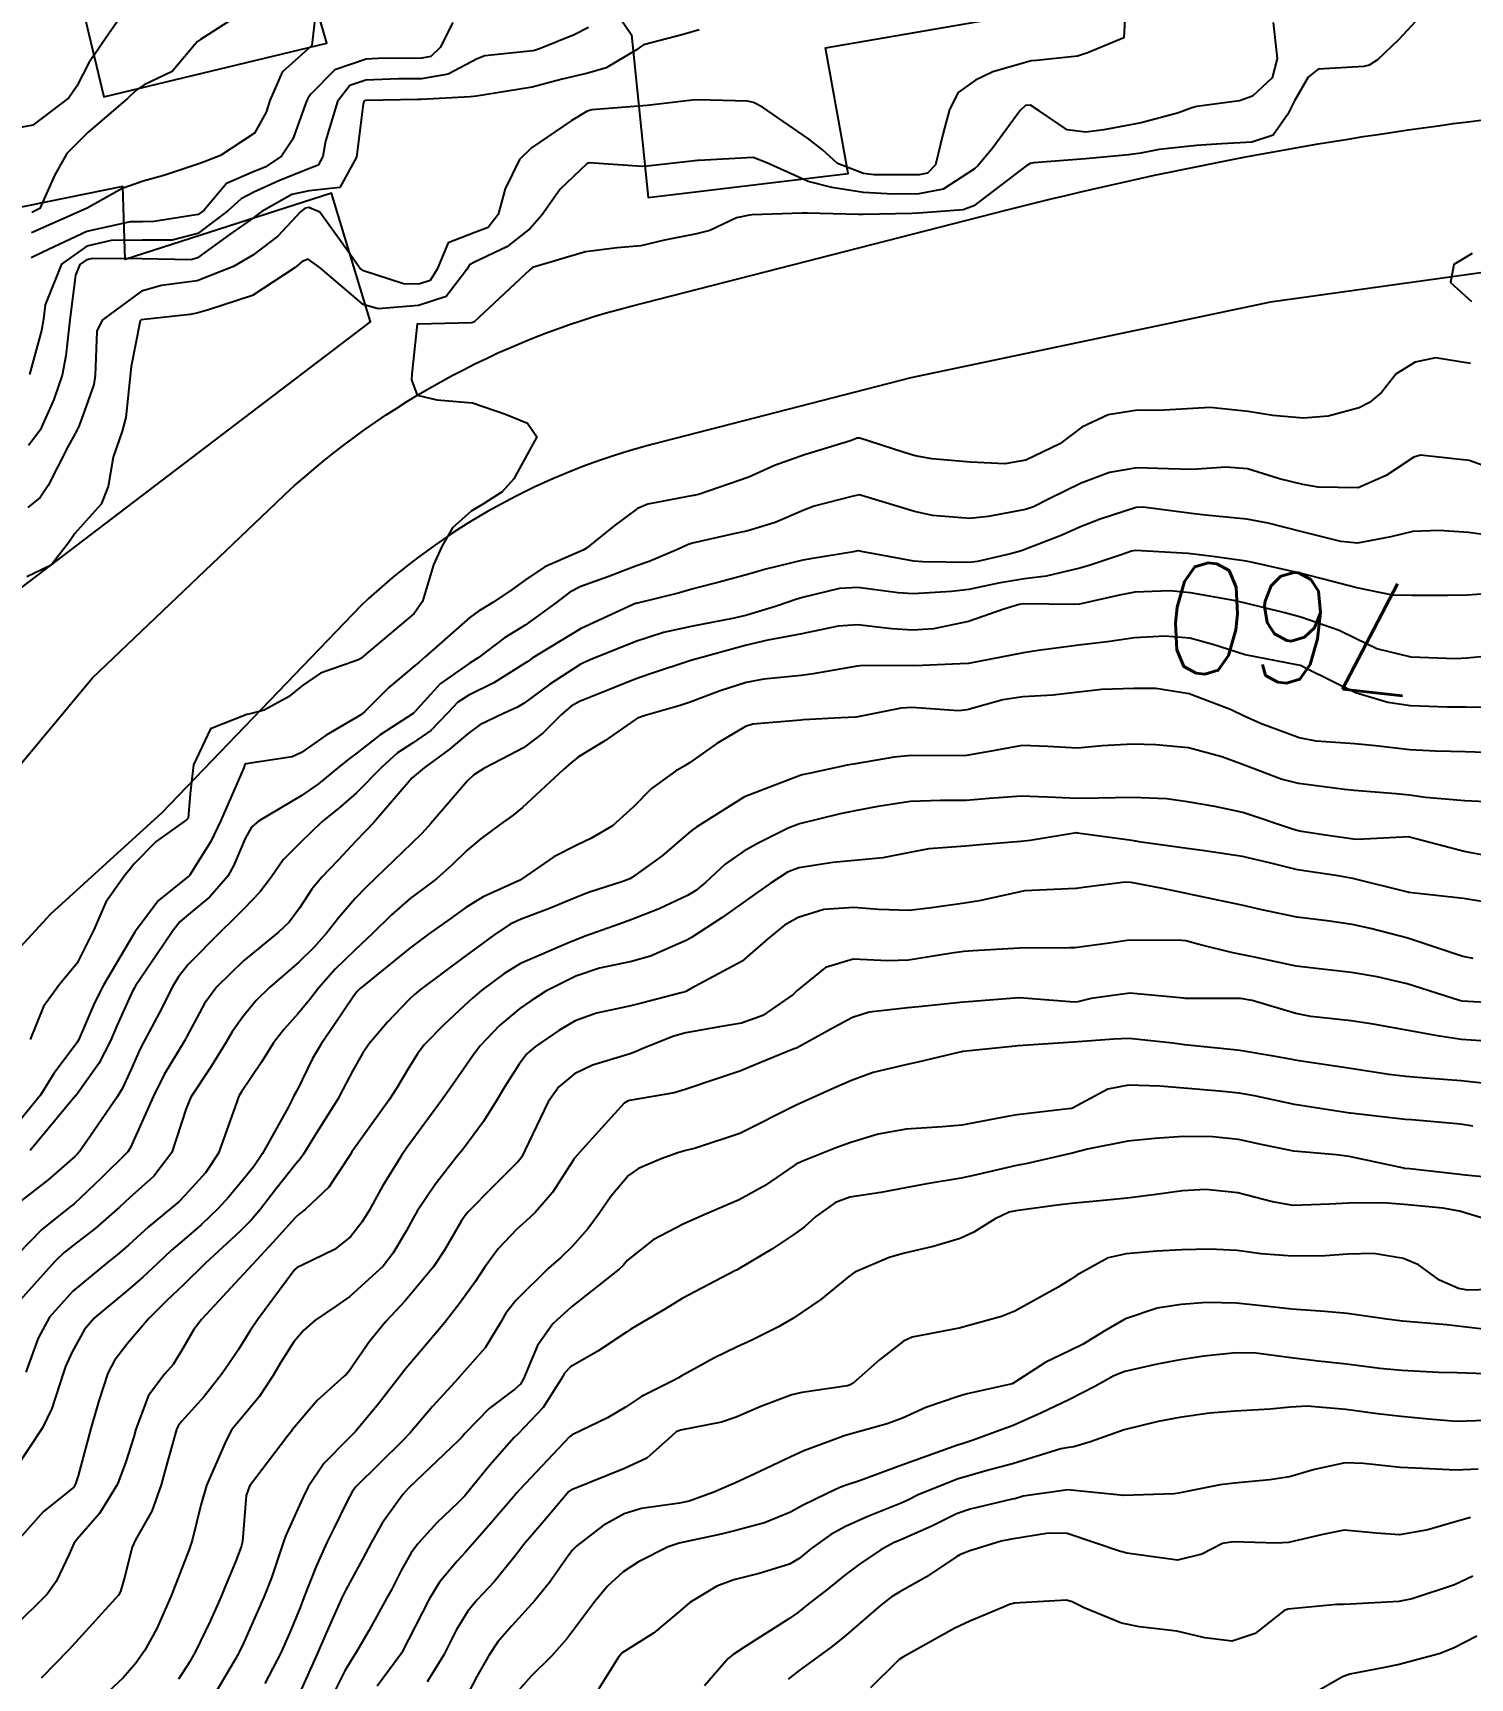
# Model space of a CAD drawing. Header units: metres. Extents: x 318500 to 325275, y 7408834 to 7428799.
# Drawn here: x 323084.2 to 323136.1, y 7418986.4 to 7419045.8 of the extents above; entities that cross this region are included whole.
import ezdxf
from ezdxf.enums import TextEntityAlignment as Align

# ---------------------------------------------------------------- set-up
doc = ezdxf.new("R2010")
doc.units = ezdxf.units.M
doc.header["$MEASUREMENT"] = 0
for name, color, linetype in [('Cotas', 45, 'Continuous'), ('Curvas de Nivel 1m', 11, 'Continuous'), ('Curvas de Nivel 5m', 15, 'Continuous'), ('Edificações', 30, 'Continuous'), ('Vias Primárias', 230, 'Continuous'), ('Vias Secundárias', 230, 'Continuous')]:
    doc.layers.add(name, color=color, linetype=linetype)
doc.styles.add('Style-STANDARD', font='STANDARD.shx')

msp = doc.modelspace()

# ---------------------------------------------------------------- linework, layer by layer
at = {"layer": 'Curvas de Nivel 1m', "flags": 128}
for points, elevation in [([(323094.45, 7419047.133), (323094.249, 7419045.34), (323094.23, 7419045.33), (323093.171, 7419044.385), (323092.727, 7419043.355), (323092.599, 7419042.943), (323092.178, 7419042.182), (323090.948, 7419041.378), (323090.392, 7419041.162), (323090.165, 7419041.074), (323088.908, 7419040.653), (323088.156, 7419040.445), (323087.395, 7419040.178), (323086.14, 7419039.468), (323084.127, 7419038.579)], 771), ([(323123.63, 7419046.946), (323123.554, 7419045.623), (323122.222, 7419045.069), (323122.138, 7419045.044), (323121.88, 7419044.965), (323120.399, 7419044.806), (323120.217, 7419044.791), (323118.826, 7419044.396), (323118.206, 7419044.094), (323117.576, 7419043.649), (323117.265, 7419043.029), (323117.035, 7419042.178), (323116.756, 7419041.034), (323116.468, 7419040.735), (323116.165, 7419040.677), (323114.551, 7419040.678), (323114.165, 7419040.722), (323113.226, 7419041.084), (323112.671, 7419041.589), (323112.179, 7419041.977), (323110.511, 7419043.117), (323110.193, 7419043.293), (323109.977, 7419043.34), (323108.193, 7419043.378), (323107.979, 7419043.367), (323106.349, 7419043.178), (323106.19, 7419043.162), (323104.358, 7419043.028), (323104.188, 7419042.975), (323103.607, 7419042.631), (323102.174, 7419041.656), (323101.748, 7419041.236), (323101.23, 7419040.167), (323100.975, 7419039.247), (323100.608, 7419038.778), (323100.13, 7419038.6), (323099.174, 7419038.219), (323098.771, 7419037.273), (323098.52, 7419036.862), (323098.104, 7419036.728), (323097.556, 7419036.74), (323096.109, 7419037.213), (323095.984, 7419037.311), (323095.648, 7419037.786), (323094.53, 7419039.334), (323094.142, 7419039.494), (323094.011, 7419039.472), (323093.835, 7419039.343), (323093.014, 7419038.459), (323092.116, 7419037.776), (323091.424, 7419037.37), (323090.105, 7419036.853), (323088.822, 7419036.683), (323088.101, 7419036.483), (323086.677, 7419035.431), (323086.481, 7419035.037), (323086.427, 7419033.434), (323086.38, 7419033.11), (323086.041, 7419032.156), (323085.852, 7419031.624), (323085.769, 7419031.444), (323085.44, 7419030.865), (323084.733, 7419029.459), (323084.442, 7419029.025), (323083.998, 7419028.668)], 767), ([(323087.319, 7419046.344), (323086.696, 7419045.435), (323086.495, 7419045.158), (323086.21, 7419044.74), (323085.764, 7419043.879), (323085.477, 7419043.451), (323084.18, 7419042.468), (323083.345, 7419042.311)], 773), ([(323128.942, 7419046.17), (323129.092, 7419044.871), (323128.906, 7419044.176), (323128.2, 7419043.518), (323127.732, 7419043.352), (323126.194, 7419043.145), (323126.009, 7419043.097), (323125.535, 7419042.92), (323124.186, 7419042.551), (323122.84, 7419042.297), (323122.183, 7419042.221), (323121.51, 7419042.297), (323120.503, 7419042.985), (323120.193, 7419043.187), (323120.009, 7419043.176), (323119.819, 7419042.996), (323118.824, 7419041.657), (323118.3, 7419041.018), (323118.168, 7419040.888), (323117.034, 7419040.154), (323116.154, 7419039.986), (323115.234, 7419039.973), (323114.155, 7419040.041), (323113.023, 7419040.221), (323112.16, 7419040.439), (323110.675, 7419041.115), (323110.172, 7419041.3), (323108.216, 7419041.195), (323108.17, 7419041.19), (323107.851, 7419041.155), (323106.357, 7419040.987), (323106.167, 7419040.983), (323104.26, 7419041.107), (323104.168, 7419041.078), (323103.214, 7419040.154), (323102.545, 7419039.224), (323102.133, 7419038.734), (323101.287, 7419038.078), (323100.114, 7419037.527), (323099.94, 7419037.434), (323099.84, 7419037.263), (323099.09, 7419036.281), (323098.097, 7419035.963), (323096.64, 7419035.846), (323096.097, 7419035.995), (323094.542, 7419037.326), (323094.115, 7419037.632), (323093.894, 7419037.553), (323093.65, 7419037.337), (323092.1, 7419036.322), (323090.513, 7419035.803), (323090.093, 7419035.684), (323089.852, 7419035.633), (323088.09, 7419035.438), (323088.054, 7419035.411), (323087.725, 7419033.755), (323087.687, 7419033.416), (323087.538, 7419031.917), (323087.401, 7419031.419), (323087.077, 7419030.481), (323086.894, 7419029.427), (323086.638, 7419028.793), (323085.989, 7419028.065), (323085.696, 7419027.733), (323085.497, 7419027.447), (323084.834, 7419026.59), (323083.961, 7419026.171)], 766), ([(323108.231, 7419045.906), (323107.651, 7419045.736), (323106.223, 7419045.367), (323106.107, 7419045.296), (323105.97, 7419045.183), (323104.866, 7419044.538), (323104.207, 7419044.348), (323103.284, 7419044.134), (323102.199, 7419043.845), (323101.682, 7419043.753), (323100.194, 7419043.519), (323099.965, 7419043.491), (323098.192, 7419043.4), (323098.075, 7419043.398), (323096.191, 7419043.362), (323096.153, 7419043.348), (323096.124, 7419043.311), (323096.101, 7419043.223), (323095.856, 7419041.315), (323095.259, 7419040.218), (323094.151, 7419040.101), (323093.53, 7419039.965), (323092.442, 7419039.357), (323092.268, 7419039.229), (323092.137, 7419039.129), (323091.265, 7419038.511), (323090.114, 7419037.682), (323089.896, 7419037.61), (323088.113, 7419037.64), (323086.337, 7419037.66), (323086.113, 7419037.612), (323085.877, 7419037.443), (323085.72, 7419037.06), (323085.506, 7419035.449), (323085.373, 7419034.148), (323085.237, 7419033.452), (323084.934, 7419032.569), (323084.435, 7419031.464), (323084.024, 7419030.909)], 768), ([(323104.232, 7419045.991), (323103.712, 7419045.724), (323102.459, 7419045.226), (323102.28, 7419045.168), (323102.219, 7419045.156), (323100.497, 7419044.974), (323100.214, 7419044.865), (323099.166, 7419044.31), (323098.203, 7419044.144), (323097.36, 7419044.136), (323096.202, 7419044.091), (323095.618, 7419043.899), (323095.177, 7419043.325), (323094.74, 7419041.896), (323094.642, 7419041.333), (323094.475, 7419041.025), (323094.164, 7419040.908), (323093.05, 7419040.458), (323092.15, 7419040.055), (323091.7, 7419039.813), (323091.219, 7419039.374), (323090.128, 7419038.565), (323089.202, 7419038.321), (323088.124, 7419038.313), (323087.003, 7419038.306), (323086.12, 7419038.108), (323085.214, 7419037.453), (323084.623, 7419035.99), (323084.556, 7419035.463), (323084.492, 7419035.056), (323084.06, 7419033.47)], 769), ([(323091.337, 7419046.27), (323090.223, 7419045.564), (323090.118, 7419045.495), (323090.039, 7419045.393), (323089.206, 7419044.404), (323088.198, 7419043.924), (323087.898, 7419043.719), (323087.599, 7419043.426), (323086.178, 7419042.219), (323085.406, 7419041.451), (323084.958, 7419040.658), (323084.424, 7419039.466), (323084.138, 7419039.313)], 772), ([(323136.126, 7419037.842), (323135.472, 7419037.435), (323135.343, 7419036.788), (323136.103, 7419036.109)], 764), ([(323136.076, 7419033.866), (323134.802, 7419034.07), (323134.077, 7419033.919), (323133.387, 7419033.494), (323132.858, 7419032.818), (323132.424, 7419032.455), (323132.052, 7419032.269), (323130.928, 7419031.965), (323130.046, 7419031.896), (323128.932, 7419031.986), (323128.049, 7419032.132), (323126.671, 7419032.28), (323126.05, 7419032.239), (323124.807, 7419032.17), (323124.049, 7419032.179), (323122.988, 7419032.009), (323122.039, 7419031.572), (323121.692, 7419031.309), (323121.252, 7419030.972), (323120.024, 7419030.382), (323119.265, 7419030.244), (323118.023, 7419030.31), (323116.63, 7419030.428), (323116.025, 7419030.54), (323115.631, 7419030.651), (323114.359, 7419031.065), (323114.031, 7419031.167), (323113.936, 7419031.167), (323113.691, 7419031.075), (323112.025, 7419030.575), (323110.946, 7419030.186), (323110.016, 7419029.769), (323108.237, 7419029.147), (323108.051, 7419029.108), (323108.009, 7419029.101), (323106.375, 7419028.796), (323106.002, 7419028.635), (323105.163, 7419028.012), (323104.163, 7419027.197), (323104.044, 7419027.134), (323103.979, 7419027.108), (323102.663, 7419026.527), (323101.963, 7419026.064), (323101.479, 7419025.713), (323100.782, 7419025.242), (323100.263, 7419024.931), (323099.945, 7419024.703), (323098.334, 7419023.274), (323098.117, 7419023.087), (323097.925, 7419022.928), (323097.029, 7419022.177), (323096.155, 7419021.306), (323096.019, 7419021.187), (323095.897, 7419021.114), (323094.759, 7419020.449), (323093.877, 7419019.828), (323093.537, 7419019.673), (323091.871, 7419019.416), (323091.833, 7419019.398), (323091.814, 7419019.361), (323091.787, 7419019.279), (323090.963, 7419017.373), (323090.597, 7419016.62), (323089.835, 7419015.39), (323088.718, 7419014.49), (323087.905, 7419013.409), (323087.861, 7419013.337), (323087.788, 7419013.227), (323086.725, 7419011.426), (323086.402, 7419010.789), (323085.823, 7419009.439), (323085.793, 7419009.385), (323085.738, 7419009.31), (323084.929, 7419008.244), (323084.457, 7419007.459), (323083.701, 7419006.551)], 764), ([(323137.207, 7419029.947), (323136.026, 7419030.361), (323134.267, 7419030.558), (323134.027, 7419030.488), (323133.03, 7419029.825), (323132.015, 7419029.377), (323130.573, 7419029.409), (323130.016, 7419029.499), (323129.179, 7419029.708), (323128.022, 7419030.065), (323127.253, 7419030.123), (323126.021, 7419030.04), (323125.168, 7419030.069), (323124.022, 7419030.1), (323123.041, 7419029.929), (323122.016, 7419029.548), (323120.865, 7419028.977), (323120.302, 7419028.689), (323120.004, 7419028.596), (323118.661, 7419028.35), (323117.999, 7419028.275), (323116.647, 7419028.387), (323116.002, 7419028.526), (323114.211, 7419029.067), (323114.057, 7419029.116), (323114.011, 7419029.121), (323113.79, 7419029.073), (323112.384, 7419028.715), (323112.002, 7419028.571), (323110.977, 7419028.128), (323109.991, 7419027.83), (323109.415, 7419027.703), (323107.984, 7419027.384), (323107.811, 7419027.324), (323107.447, 7419027.155), (323106.419, 7419026.72), (323105.971, 7419026.56), (323104.969, 7419026.181), (323103.959, 7419025.814), (323103.554, 7419025.608), (323103.048, 7419025.214), (323101.942, 7419024.428), (323101.205, 7419023.969), (323100.245, 7419023.247), (323100.058, 7419023.119), (323099.927, 7419023.045), (323098.882, 7419022.3), (323097.95, 7419021.279), (323097.925, 7419021.255), (323097.899, 7419021.235), (323096.717, 7419020.468), (323095.878, 7419019.818), (323095.592, 7419019.596), (323095.242, 7419019.316), (323094.489, 7419018.698), (323093.859, 7419018.26), (323092.325, 7419017.353), (323092.066, 7419017.137), (323091.84, 7419016.723), (323091.436, 7419015.756), (323091.218, 7419015.369), (323090.568, 7419014.619), (323089.799, 7419013.982), (323089.477, 7419013.711), (323089.226, 7419013.396), (323088.647, 7419012.535), (323087.884, 7419011.409), (323087.842, 7419011.336), (323087.767, 7419011.185), (323087.206, 7419009.96), (323086.974, 7419009.421), (323086.556, 7419008.6), (323085.726, 7419007.44), (323085.71, 7419007.423), (323084.08, 7419005.464)], 763), ([(323137.14, 7419027.615), (323135.995, 7419027.773), (323134.941, 7419027.845), (323133.995, 7419027.8), (323133.192, 7419027.612), (323131.988, 7419027.388), (323131.391, 7419027.437), (323129.994, 7419027.787), (323128.762, 7419028.109), (323128.001, 7419028.252), (323126.509, 7419028.396), (323126.003, 7419028.448), (323124.26, 7419028.682), (323124.006, 7419028.664), (323122.699, 7419028.254), (323121.995, 7419027.973), (323121.299, 7419027.662), (323119.982, 7419027.148), (323119.865, 7419027.108), (323119.465, 7419026.998), (323118.273, 7419026.718), (323117.975, 7419026.686), (323116.304, 7419026.708), (323115.975, 7419026.734), (323114.147, 7419027.068), (323113.98, 7419027.102), (323113.949, 7419027.102), (323113.805, 7419027.073), (323112.251, 7419026.821), (323111.975, 7419026.768), (323110.638, 7419026.445), (323109.967, 7419026.252), (323109.081, 7419026.015), (323107.959, 7419025.719), (323107.516, 7419025.595), (323105.951, 7419025.209), (323105.922, 7419025.199), (323105.844, 7419025.172), (323103.941, 7419024.296), (323102.201, 7419023.226), (323102.042, 7419023.115), (323101.927, 7419023.034), (323100.819, 7419022.338), (323099.91, 7419021.9), (323099.513, 7419021.648), (323099.159, 7419021.261), (323098.545, 7419020.616), (323097.883, 7419020.168), (323097.345, 7419019.821), (323096.768, 7419019.297), (323095.861, 7419018.376), (323095.297, 7419017.874), (323094.612, 7419017.322), (323094.221, 7419016.949), (323093.839, 7419016.579), (323093.216, 7419015.953), (323092.788, 7419015.345), (323092.373, 7419014.79), (323091.802, 7419014.193), (323091.383, 7419013.779), (323090.962, 7419013.372), (323089.778, 7419012.175), (323089.433, 7419011.734), (323089.231, 7419011.395), (323088.74, 7419010.415), (323088.198, 7419009.405), (323088.039, 7419009.103), (323087.725, 7419008.401), (323087.413, 7419007.716), (323087.233, 7419007.417), (323086.259, 7419005.995), (323085.877, 7419005.437), (323085.791, 7419005.336), (323085.687, 7419005.241), (323084.724, 7419004.405), (323083.661, 7419003.568)], 762), ([(323137.131, 7419025.593), (323135.961, 7419025.505), (323135.25, 7419025.497), (323133.96, 7419025.492), (323133.26, 7419025.511), (323131.964, 7419025.765), (323130.72, 7419026.097), (323129.971, 7419026.287), (323128.156, 7419026.699), (323127.978, 7419026.736), (323126.771, 7419026.898), (323125.981, 7419026.997), (323125.884, 7419027.009), (323123.983, 7419027.114), (323123.833, 7419027.09), (323123.425, 7419026.946), (323122.338, 7419026.593), (323121.973, 7419026.483), (323120.754, 7419026.193), (323119.967, 7419026.091), (323119.032, 7419025.936), (323117.96, 7419025.715), (323117.342, 7419025.643), (323115.958, 7419025.555), (323115.411, 7419025.595), (323113.961, 7419025.788), (323113.296, 7419025.744), (323111.955, 7419025.418), (323111.712, 7419025.344), (323111.022, 7419025.109), (323109.947, 7419024.785), (323109.492, 7419024.673), (323107.942, 7419024.373), (323106.944, 7419024.156), (323105.937, 7419023.839), (323104.357, 7419023.194), (323104.059, 7419023.067), (323103.927, 7419022.998), (323102.842, 7419022.291), (323101.906, 7419021.608), (323101.67, 7419021.466), (323101.163, 7419021.237), (323100.312, 7419020.828), (323099.889, 7419020.51), (323099.208, 7419019.932), (323098.3, 7419019.274), (323097.866, 7419018.915), (323096.486, 7419017.3), (323096.176, 7419016.974), (323095.84, 7419016.624), (323095.199, 7419015.946), (323094.607, 7419015.322), (323094.25, 7419014.889), (323093.803, 7419014.206), (323093.431, 7419013.699), (323093.049, 7419013.341), (323091.78, 7419012.312), (323090.822, 7419011.374), (323090.375, 7419010.766), (323089.743, 7419009.597), (323089.674, 7419009.458), (323089.637, 7419009.391), (323088.92, 7419008.2), (323088.523, 7419007.402), (323087.691, 7419005.545), (323087.602, 7419005.411), (323086.637, 7419004.464), (323085.662, 7419003.54), (323085.607, 7419003.494), (323085.54, 7419003.442), (323084.496, 7419002.608), (323083.634, 7419001.717)], 761), ([(323137.237, 7419021.434), (323135.91, 7419021.461), (323135.234, 7419021.463), (323133.911, 7419021.514), (323133.09, 7419021.635), (323131.917, 7419021.984), (323130.137, 7419022.857), (323130.005, 7419022.933), (323129.931, 7419022.965), (323129.8, 7419022.992), (323127.935, 7419023.357), (323126.77, 7419023.729), (323125.94, 7419023.949), (323125.043, 7419024.026), (323123.94, 7419023.96), (323123.049, 7419023.839), (323121.937, 7419023.699), (323120.462, 7419023.508), (323119.934, 7419023.429), (323117.95, 7419023.039), (323117.93, 7419023.035), (323117.652, 7419023.023), (323116.008, 7419022.96), (323115.929, 7419022.962), (323114.044, 7419022.953), (323113.928, 7419022.941), (323112.346, 7419022.664), (323111.923, 7419022.609), (323110.561, 7419022.47), (323109.919, 7419022.359), (323108.991, 7419022.057), (323107.907, 7419021.641), (323107.54, 7419021.519), (323106.276, 7419021.166), (323106.005, 7419021.062), (323105.897, 7419020.997), (323104.818, 7419020.254), (323103.877, 7419019.665), (323103.616, 7419019.462), (323103.332, 7419019.208), (323101.856, 7419017.848), (323101.519, 7419017.567), (323101.063, 7419017.238), (323100.358, 7419016.729), (323099.836, 7419016.286), (323099.316, 7419015.769), (323098.751, 7419015.266), (323098.217, 7419014.871), (323097.809, 7419014.564), (323097.127, 7419013.963), (323096.44, 7419013.3), (323095.784, 7419012.679), (323095.091, 7419012.003), (323094.492, 7419011.323), (323094.179, 7419010.911), (323093.756, 7419010.403), (323093.246, 7419009.839), (323092.868, 7419009.343), (323092.431, 7419008.648), (323091.713, 7419007.574), (323091.628, 7419007.445), (323091.584, 7419007.362), (323091.528, 7419007.182), (323090.88, 7419005.372), (323090.403, 7419004.655), (323089.667, 7419003.838), (323089.443, 7419003.613), (323089.187, 7419003.395), (323088.35, 7419002.702), (323087.64, 7419002.057), (323087.296, 7419001.754), (323086.866, 7419001.421), (323085.619, 7419000.387), (323084.781, 7418999.452), (323084.364, 7418998.694), (323083.928, 7418997.465)], 759), ([(323136.938, 7419019.816), (323135.886, 7419019.85), (323134.807, 7419019.87), (323133.887, 7419019.925), (323132.636, 7419020.071), (323131.89, 7419020.145), (323130.502, 7419020.239), (323129.892, 7419020.353), (323128.491, 7419020.874), (323127.904, 7419021.139), (323127.426, 7419021.368), (323125.916, 7419021.945), (323124.711, 7419022.135), (323123.918, 7419022.14), (323122.769, 7419022.1), (323121.916, 7419022.007), (323120.995, 7419021.892), (323119.913, 7419021.831), (323119.188, 7419021.724), (323117.905, 7419021.366), (323117.594, 7419021.333), (323115.906, 7419021.447), (323115.522, 7419021.429), (323113.901, 7419021.107), (323113.866, 7419021.104), (323113.342, 7419021.076), (323111.985, 7419021.002), (323111.899, 7419020.997), (323110.165, 7419020.847), (323109.895, 7419020.766), (323108.865, 7419020.155), (323107.875, 7419019.455), (323107.69, 7419019.334), (323107.378, 7419019.155), (323106.505, 7419018.522), (323105.857, 7419017.869), (323105.102, 7419017.181), (323104.315, 7419016.721), (323103.839, 7419016.499), (323102.985, 7419016.06), (323101.82, 7419015.252), (323101.786, 7419015.23), (323100.435, 7419014.62), (323099.805, 7419014.232), (323099.238, 7419013.819), (323098.461, 7419013.27), (323097.785, 7419012.762), (323095.996, 7419011.307), (323095.88, 7419011.197), (323095.766, 7419011.046), (323095.062, 7419010.005), (323094.594, 7419009.321), (323094.275, 7419008.781), (323093.715, 7419007.645), (323093.602, 7419007.441), (323093.546, 7419007.332), (323093.392, 7419007.02), (323092.464, 7419005.348), (323092.149, 7419004.887), (323091.674, 7419004.29), (323091.246, 7419003.787), (323090.86, 7419003.372), (323090.251, 7419002.781), (323089.643, 7419002.252), (323089.175, 7419001.857), (323088.685, 7419001.399), (323088.144, 7419000.885), (323087.62, 7419000.434), (323086.405, 7418999.428), (323086.036, 7418999.001), (323085.591, 7418998.19), (323085.356, 7418997.671), (323085.278, 7418997.445), (323084.866, 7418996.145), (323084.526, 7418995.455), (323083.535, 7418993.958)], 758), ([(323137.126, 7419018.018), (323135.863, 7419018.088), (323134.451, 7419018.208), (323133.865, 7419018.288), (323133.391, 7419018.333), (323131.866, 7419018.453), (323131.519, 7419018.487), (323129.868, 7419018.706), (323129.238, 7419018.866), (323127.877, 7419019.38), (323127.1, 7419019.673), (323125.886, 7419019.992), (323124.707, 7419020.108), (323123.888, 7419020.13), (323122.775, 7419020.063), (323121.885, 7419019.987), (323120.816, 7419020.046), (323119.886, 7419020.079), (323118.971, 7419019.917), (323117.881, 7419019.72), (323117.189, 7419019.712), (323115.88, 7419019.724), (323115.271, 7419019.657), (323113.875, 7419019.424), (323113.574, 7419019.373), (323112.249, 7419019.086), (323111.941, 7419019.018), (323111.869, 7419018.997), (323111.716, 7419018.94), (323109.861, 7419018.227), (323108.146, 7419017.146), (323107.977, 7419017.019), (323107.846, 7419016.91), (323106.897, 7419016.096), (323105.822, 7419015.33), (323105.721, 7419015.272), (323105.468, 7419015.175), (323104.236, 7419014.771), (323103.811, 7419014.608), (323102.822, 7419014.197), (323101.799, 7419013.817), (323101.401, 7419013.629), (323100.819, 7419013.24), (323100.228, 7419012.803), (323099.782, 7419012.477), (323098.167, 7419011.274), (323097.952, 7419011.093), (323097.764, 7419010.91), (323096.963, 7419010.081), (323096.301, 7419009.302), (323096.073, 7419008.967), (323095.726, 7419008.352), (323095.37, 7419007.658), (323095.181, 7419007.315), (323094.349, 7419005.976), (323093.951, 7419005.327), (323093.84, 7419005.176), (323093.685, 7419004.992), (323092.949, 7419004.063), (323092.394, 7419003.349), (323092.055, 7419002.953), (323091.648, 7419002.539), (323091.04, 7419001.968), (323090.402, 7419001.378), (323089.622, 7419000.624), (323088.992, 7419000.02), (323088.368, 7418999.402), (323088.019, 7418998.99), (323087.596, 7418998.492), (323087.118, 7418997.886), (323086.881, 7418997.42), (323086.561, 7418996.43), (323086.274, 7418995.429), (323085.812, 7418993.715), (323085.722, 7418993.437), (323085.65, 7418993.317), (323085.526, 7418993.203), (323084.545, 7418992.424), (323083.702, 7418991.467)], 757), ([(323136.474, 7419016.137), (323135.842, 7419016.248), (323133.874, 7419016.775), (323133.85, 7419016.779), (323131.993, 7419016.683), (323131.848, 7419016.695), (323130.835, 7419016.845), (323129.97, 7419016.977), (323129.851, 7419017.001), (323129.65, 7419017.064), (323127.858, 7419017.659), (323126.847, 7419017.883), (323125.861, 7419018.047), (323125.098, 7419018.157), (323123.863, 7419018.206), (323122.637, 7419018.178), (323121.862, 7419018.171), (323121.088, 7419018.197), (323119.863, 7419018.247), (323118.699, 7419018.164), (323117.861, 7419018.098), (323116.934, 7419018.097), (323115.86, 7419018.054), (323114.68, 7419017.88), (323113.857, 7419017.721), (323113.315, 7419017.615), (323111.852, 7419017.253), (323111.437, 7419017.096), (323110.384, 7419016.57), (323109.837, 7419016.262), (323109.166, 7419015.794), (323108.451, 7419015.141), (323108.111, 7419014.85), (323107.813, 7419014.669), (323106.782, 7419014.184), (323105.8, 7419013.804), (323105.337, 7419013.636), (323104.112, 7419013.195), (323103.789, 7419013.07), (323103.569, 7419012.985), (323101.78, 7419012.207), (323101.173, 7419011.839), (323100.381, 7419011.244), (323100.049, 7419010.964), (323099.762, 7419010.7), (323099.016, 7419009.997), (323098.307, 7419009.272), (323098.06, 7419008.951), (323097.727, 7419008.408), (323097.305, 7419007.698), (323097.037, 7419007.29), (323095.691, 7419005.414), (323095.628, 7419005.311), (323094.856, 7419004.134), (323094.008, 7419003.327), (323093.805, 7419003.182), (323093.656, 7419003.045), (323092.843, 7419002.141), (323092.111, 7419001.353), (323091.625, 7419000.828), (323090.274, 7418999.38), (323089.985, 7418999.004), (323089.594, 7418998.313), (323089.243, 7418997.736), (323088.945, 7418997.396), (323088.35, 7418996.62), (323087.894, 7418995.407), (323087.821, 7418995.133), (323087.538, 7418994.221), (323087.23, 7418993.415), (323086.582, 7418992.356), (323085.772, 7418991.436), (323085.657, 7418991.278), (323085.492, 7418990.894), (323085.019, 7418989.904), (323084.692, 7418989.452), (323083.458, 7418988.222)], 756), ([(323136.173, 7419012.395), (323135.795, 7419012.463), (323134.822, 7419012.79), (323133.803, 7419013.13), (323132.456, 7419013.476), (323131.802, 7419013.622), (323130.901, 7419013.746), (323129.805, 7419013.886), (323128.533, 7419014.149), (323127.812, 7419014.319), (323126.033, 7419014.691), (323125.817, 7419014.735), (323124.956, 7419014.919), (323123.823, 7419015.138), (323123.608, 7419015.148), (323122.084, 7419014.956), (323121.855, 7419014.924), (323121.819, 7419014.917), (323119.975, 7419014.83), (323119.817, 7419014.804), (323118.341, 7419014.476), (323117.811, 7419014.389), (323116.616, 7419014.22), (323115.806, 7419014.126), (323114.702, 7419014.161), (323113.807, 7419014.231), (323112.73, 7419014.157), (323111.802, 7419013.872), (323111.305, 7419013.59), (323110.706, 7419013.106), (323109.782, 7419012.299), (323107.92, 7419011.296), (323107.771, 7419011.21), (323107.729, 7419011.191), (323107.584, 7419011.152), (323106.149, 7419010.782), (323105.763, 7419010.685), (323104.528, 7419010.418), (323103.754, 7419010.145), (323103.167, 7419009.791), (323102.321, 7419009.221), (323102.008, 7419008.954), (323101.73, 7419008.581), (323101.204, 7419007.749), (323100.896, 7419007.238), (323100.44, 7419006.505), (323099.692, 7419005.498), (323099.49, 7419005.253), (323098.699, 7419004.24), (323098.055, 7419003.274), (323097.908, 7419003.024), (323097.649, 7419002.555), (323097.176, 7419001.747), (323096.818, 7419001.292), (323095.619, 7419000.197), (323095.099, 7418999.832), (323094.353, 7418999.323), (323093.955, 7418998.977), (323093.598, 7418998.552), (323093.121, 7418997.803), (323092.85, 7418997.341), (323092.34, 7418996.577), (323091.554, 7418995.624), (323091.432, 7418995.482), (323091.348, 7418995.363), (323091.148, 7418994.967), (323090.44, 7418993.376), (323090.235, 7418992.664), (323089.93, 7418991.384), (323089.818, 7418991.062), (323089.482, 7418990.198), (323089.256, 7418989.609), (323089.171, 7418989.393), (323088.649, 7418988.207), (323088.212, 7418987.402), (323087.895, 7418986.954), (323087.435, 7418986.431), (323086.907, 7418985.939)], 754), ([(323137.427, 7419010.755), (323135.771, 7419010.858), (323135.677, 7419010.876), (323133.78, 7419011.473), (323132.699, 7419011.731), (323131.781, 7419011.885), (323130.919, 7419011.981), (323129.783, 7419012.113), (323128.213, 7419012.449), (323127.787, 7419012.536), (323127.495, 7419012.592), (323126.274, 7419012.903), (323125.792, 7419013.027), (323125.656, 7419013.047), (323123.792, 7419013.051), (323123.681, 7419013.043), (323123.028, 7419012.941), (323121.788, 7419012.78), (323121.597, 7419012.772), (323119.788, 7419012.765), (323118.124, 7419012.669), (323117.786, 7419012.641), (323117.351, 7419012.582), (323115.783, 7419012.327), (323115.036, 7419012.305), (323113.783, 7419012.365), (323112.792, 7419012.068), (323111.771, 7419011.235), (323111.617, 7419011.092), (323110.527, 7419010.34), (323109.754, 7419010.063), (323108.959, 7419009.925), (323107.748, 7419009.711), (323107.309, 7419009.592), (323106.258, 7419009.165), (323105.896, 7419009.01), (323105.737, 7419008.955), (323104.376, 7419008.544), (323103.725, 7419008.229), (323103.167, 7419007.76), (323102.782, 7419007.214), (323101.93, 7419005.464), (323101.822, 7419005.228), (323101.769, 7419005.148), (323101.687, 7419005.054), (323100.773, 7419004.139), (323099.895, 7419003.248), (323099.784, 7419003.122), (323099.655, 7419002.929), (323099.031, 7419001.867), (323098.633, 7419001.265), (323097.618, 7419000.041), (323096.923, 7418999.29), (323096.332, 7418998.566), (323095.583, 7418997.488), (323095.503, 7418997.389), (323095.412, 7418997.312), (323094.445, 7418996.443), (323093.551, 7418995.387), (323093.526, 7418995.355), (323093.51, 7418995.331), (323093.373, 7418995.157), (323092.002, 7418993.353), (323091.872, 7418993.008), (323091.74, 7418991.356), (323091.697, 7418991.158), (323091.489, 7418990.613), (323091.114, 7418989.727), (323090.969, 7418989.368), (323090.593, 7418988.504), (323090.052, 7418987.381), (323089.832, 7418986.996), (323089.435, 7418986.376)], 753), ([(323137.138, 7419009.37), (323135.75, 7419009.468), (323134.947, 7419009.593), (323133.755, 7419009.809), (323132.557, 7419010.019), (323131.76, 7419010.143), (323130.311, 7419010.302), (323129.763, 7419010.406), (323128.189, 7419010.876), (323127.771, 7419010.948), (323125.808, 7419010.947), (323125.77, 7419010.948), (323125.725, 7419010.955), (323123.772, 7419011.137), (323122.382, 7419010.951), (323121.896, 7419010.83), (323121.768, 7419010.821), (323119.788, 7419010.971), (323119.77, 7419010.971), (323117.947, 7419010.828), (323117.767, 7419010.814), (323116.146, 7419010.652), (323115.764, 7419010.613), (323114.37, 7419010.452), (323113.758, 7419010.262), (323112.984, 7419009.845), (323111.741, 7419009.161), (323111.69, 7419009.142), (323111.567, 7419009.093), (323110.273, 7419008.571), (323109.728, 7419008.341), (323108.825, 7419008.032), (323107.718, 7419007.658), (323107.321, 7419007.549), (323105.711, 7419007.266), (323105.637, 7419007.245), (323105.523, 7419007.173), (323104.13, 7419005.629), (323103.742, 7419005.199), (323103.717, 7419005.172), (323103.689, 7419005.121), (323102.935, 7419003.947), (323102.303, 7419003.22), (323101.968, 7419002.913), (323101.651, 7419002.625), (323100.967, 7419001.91), (323100.481, 7419001.241), (323100.143, 7419000.727), (323099.617, 7418999.987), (323099.049, 7418999.258), (323098.388, 7418998.478), (323097.584, 7418997.518), (323097.478, 7418997.385), (323097.403, 7418997.283), (323096.605, 7418996.254), (323095.811, 7418995.306), (323095.547, 7418995.046), (323094.686, 7418994.171), (323094.118, 7418993.324), (323093.924, 7418992.926), (323093.51, 7418992.018), (323093.298, 7418991.538), (323093.228, 7418991.334), (323092.787, 7418990.034), (323092.51, 7418989.344), (323091.775, 7418987.677), (323091.628, 7418987.357), (323091.567, 7418987.24), (323091.445, 7418987.026), (323090.822, 7418985.976)], 752), ([(323136.824, 7419007.857), (323135.732, 7419007.976), (323134.458, 7419008.068), (323133.733, 7419008.128), (323133.124, 7419008.2), (323131.736, 7419008.421), (323129.888, 7419008.699), (323129.739, 7419008.723), (323129.629, 7419008.743), (323128.956, 7419008.862), (323127.743, 7419009.07), (323127.529, 7419009.097), (323125.745, 7419009.277), (323125.325, 7419009.336), (323123.749, 7419009.507), (323123.202, 7419009.484), (323121.746, 7419009.369), (323121.364, 7419009.348), (323119.744, 7419009.237), (323119.523, 7419009.212), (323117.74, 7419009.03), (323117.724, 7419009.027), (323117.643, 7419009.011), (323116.118, 7419008.651), (323115.733, 7419008.572), (323114.513, 7419008.274), (323113.724, 7419007.993), (323113.086, 7419007.71), (323111.71, 7419007.09), (323109.7, 7419006.076), (323108.095, 7419005.545), (323107.693, 7419005.449), (323107.463, 7419005.382), (323106.855, 7419005.158), (323106.042, 7419004.809), (323105.681, 7419004.555), (323105.042, 7419003.807), (323104.618, 7419003.186), (323104.213, 7419002.63), (323103.642, 7419001.992), (323103.236, 7419001.606), (323102.794, 7419001.213), (323101.618, 7419000.058), (323101.253, 7418999.594), (323101.044, 7418999.236), (323100.5, 7418998.337), (323099.581, 7418997.296), (323099.557, 7418997.273), (323099.539, 7418997.251), (323098.604, 7418996.225), (323097.798, 7418995.276), (323097.547, 7418995.013), (323095.829, 7418993.306), (323095.698, 7418993.137), (323095.522, 7418992.808), (323095.025, 7418991.797), (323094.794, 7418991.317), (323094.386, 7418990.422), (323093.955, 7418989.325), (323093.822, 7418988.971), (323093.457, 7418988.065), (323093.129, 7418987.335), (323092.547, 7418986.229)], 751), ([(323137.685, 7419004.399), (323135.884, 7419004.571), (323135.687, 7419004.592), (323133.885, 7419004.797), (323133.69, 7419004.818), (323133.668, 7419004.823), (323131.696, 7419005.243), (323131.231, 7419005.301), (323129.699, 7419005.436), (323128.517, 7419005.683), (323127.7, 7419005.86), (323126.768, 7419005.961), (323125.701, 7419005.963), (323124.672, 7419005.893), (323123.699, 7419005.794), (323122.251, 7419005.507), (323121.694, 7419005.362), (323120.02, 7419004.985), (323119.746, 7419004.932), (323119.689, 7419004.921), (323118.132, 7419004.556), (323117.682, 7419004.459), (323116.447, 7419004.259), (323115.676, 7419004.114), (323114.784, 7419003.943), (323113.671, 7419003.772), (323113.154, 7419003.589), (323112.445, 7419003.082), (323112.027, 7419002.713), (323111.65, 7419002.425), (323110.846, 7419001.898), (323109.631, 7419001.174), (323109.596, 7419001.155), (323109.517, 7419001.122), (323107.62, 7419000.119), (323107.019, 7418999.753), (323106.031, 7418999.166), (323105.765, 7418999.011), (323105.606, 7418998.904), (323104.566, 7418998.215), (323103.587, 7418997.653), (323103.366, 7418997.421), (323103.246, 7418997.205), (323102.597, 7418996.182), (323101.68, 7418995.228), (323101.549, 7418995.099), (323100.676, 7418994.101), (323099.98, 7418993.246), (323099.775, 7418992.999), (323099.522, 7418992.746), (323098.754, 7418992.019), (323098.071, 7418991.271), (323097.832, 7418990.938), (323097.486, 7418990.327), (323097.132, 7418989.628), (323096.944, 7418989.288), (323096.317, 7418988.155), (323095.821, 7418987.304), (323095.677, 7418987.076), (323095.441, 7418986.677), (323094.975, 7418985.767)], 749), ([(323137.378, 7419002.753), (323135.668, 7419003.272), (323135.072, 7419003.376), (323133.671, 7419003.511), (323132.912, 7419003.571), (323131.671, 7419003.567), (323130.987, 7419003.52), (323129.669, 7419003.473), (323128.923, 7419003.609), (323127.676, 7419003.936), (323126.518, 7419004.056), (323125.676, 7419004.005), (323124.725, 7419003.869), (323123.672, 7419003.747), (323122.942, 7419003.67), (323121.669, 7419003.547), (323121.151, 7419003.485), (323119.664, 7419003.286), (323119.423, 7419003.233), (323118.914, 7419002.997), (323118.145, 7419002.513), (323117.649, 7419002.283), (323116.677, 7419001.992), (323115.641, 7419001.753), (323115.083, 7419001.604), (323113.848, 7419001.067), (323113.628, 7419000.918), (323112.615, 7419000.085), (323111.613, 7418999.395), (323111.095, 7418999.098), (323110.108, 7418998.607), (323109.599, 7418998.379), (323108.753, 7418997.972), (323107.583, 7418997.319), (323107.477, 7418997.255), (323107.275, 7418997.153), (323106.152, 7418996.583), (323105.566, 7418996.204), (323104.922, 7418995.817), (323103.643, 7418995.199), (323103.549, 7418995.123), (323101.753, 7418993.227), (323101.648, 7418993.109), (323101.526, 7418992.965), (323100.725, 7418992.025), (323100.038, 7418991.245), (323099.786, 7418990.957), (323099.491, 7418990.643), (323098.853, 7418989.886), (323098.479, 7418989.265), (323097.485, 7418987.314), (323097.465, 7418987.28), (323096.602, 7418986.123)], 748), ([(323137.636, 7419000.47), (323135.977, 7419000.424), (323135.636, 7419000.477), (323134.957, 7419000.78), (323134.193, 7419001.339), (323133.648, 7419001.563), (323132.572, 7419001.739), (323131.649, 7419001.726), (323130.824, 7419001.662), (323129.648, 7419001.645), (323128.518, 7419001.736), (323127.65, 7419001.857), (323126.661, 7419001.905), (323125.65, 7419001.874), (323124.745, 7419001.823), (323123.642, 7419001.735), (323122.995, 7419001.585), (323121.859, 7419000.957), (323121.628, 7419000.803), (323121.189, 7419000.53), (323119.617, 7418999.66), (323119.144, 7418999.466), (323117.61, 7418999.046), (323117.424, 7418999.013), (323115.919, 7418998.721), (323115.603, 7418998.581), (323114.737, 7418997.908), (323113.793, 7418997.067), (323113.659, 7418996.989), (323113.578, 7418996.967), (323111.929, 7418996.732), (323111.573, 7418996.643), (323110.451, 7418996.223), (323109.561, 7418995.835), (323109.029, 7418995.657), (323107.553, 7418995.371), (323107.396, 7418995.307), (323107.23, 7418995.153), (323106.345, 7418994.359), (323105.538, 7418993.989), (323103.595, 7418993.199), (323103.554, 7418993.175), (323103.529, 7418993.156), (323102.629, 7418992.098), (323101.889, 7418991.224), (323101.718, 7418991.006), (323101.492, 7418990.707), (323100.827, 7418989.89), (323100.216, 7418989.243), (323099.873, 7418988.839), (323099.459, 7418988.155), (323099.006, 7418987.257), (323098.413, 7418986.288)], 747), ([(323137.457, 7418998.907), (323135.615, 7418999.125), (323135.22, 7418999.172), (323133.618, 7418999.305), (323133.05, 7418999.377), (323131.621, 7418999.583), (323130.808, 7418999.652), (323129.623, 7418999.738), (323128.647, 7418999.843), (323127.626, 7418999.954), (323126.548, 7418999.974), (323125.625, 7418999.903), (323124.76, 7418999.777), (323123.615, 7418999.388), (323122.846, 7418998.941), (323122.084, 7418998.471), (323121.599, 7418998.232), (323120.747, 7418997.818), (323119.581, 7418997.077), (323119.525, 7418997.046), (323119.306, 7418996.993), (323117.904, 7418996.678), (323117.574, 7418996.586), (323116.413, 7418996.181), (323115.562, 7418995.807), (323115.015, 7418995.591), (323113.552, 7418995.185), (323113.463, 7418995.159), (323113.214, 7418995.073), (323112.011, 7418994.619), (323111.543, 7418994.41), (323110.211, 7418993.784), (323109.534, 7418993.472), (323108.761, 7418993.132), (323107.864, 7418992.806), (323107.524, 7418992.734), (323106.146, 7418992.539), (323105.518, 7418992.348), (323104.767, 7418991.925), (323103.814, 7418991.195), (323103.655, 7418991.041), (323103.494, 7418990.833), (323102.824, 7418989.866), (323102.302, 7418989.218), (323101.461, 7418988.305), (323100.96, 7418987.73), (323100.638, 7418987.238), (323100.208, 7418986.473), (323099.563, 7418985.249)], 746), ([(323136.607, 7418995.722), (323135.569, 7418995.685), (323134.549, 7418995.764), (323133.571, 7418995.866), (323132.715, 7418995.957), (323131.573, 7418996.119), (323130.18, 7418996.238), (323129.574, 7418996.204), (323128.839, 7418996.127), (323127.572, 7418996.054), (323126.654, 7418995.977), (323125.569, 7418995.83), (323124.799, 7418995.687), (323123.564, 7418995.377), (323122.35, 7418994.948), (323121.752, 7418994.762), (323121.557, 7418994.742), (323121.283, 7418994.691), (323119.542, 7418994.155), (323118.627, 7418993.911), (323117.536, 7418993.602), (323116.133, 7418993.031), (323115.732, 7418992.832), (323115.525, 7418992.737), (323114.322, 7418992.254), (323113.512, 7418991.891), (323112.981, 7418991.603), (323112.261, 7418991.082), (323111.842, 7418990.739), (323111.492, 7418990.537), (323110.393, 7418990.2), (323109.483, 7418989.966), (323108.866, 7418989.743), (323107.887, 7418989.144), (323107.466, 7418988.785), (323106.576, 7418988.042), (323105.452, 7418987.332), (323105.318, 7418987.172), (323104.595, 7418986.02)], 744), ([(323136.347, 7418993.963), (323135.547, 7418993.921), (323134.355, 7418993.981), (323133.548, 7418994.017), (323132.209, 7418994.161), (323131.55, 7418994.186), (323130.434, 7418993.953), (323129.543, 7418993.688), (323128.83, 7418993.571), (323127.539, 7418993.455), (323127.035, 7418993.39), (323125.533, 7418993.09), (323125.37, 7418993.074), (323123.531, 7418993.015), (323123.436, 7418993.027), (323121.534, 7418993.215), (323119.924, 7418992.984), (323119.622, 7418992.895), (323119.528, 7418992.872), (323118.005, 7418992.523), (323117.52, 7418992.347), (323116.627, 7418991.909), (323115.506, 7418991.414), (323115.246, 7418991.302), (323114.781, 7418991.051), (323114.019, 7418990.535), (323113.486, 7418990.132), (323112.896, 7418989.659), (323112.162, 7418989.083), (323111.775, 7418988.779), (323111.465, 7418988.557), (323109.918, 7418987.577), (323109.452, 7418987.276), (323109.273, 7418987.123), (323108.424, 7418986.146)], 743), ([(323136.067, 7418992.219), (323135.519, 7418992.063), (323134.526, 7418991.774), (323133.512, 7418991.588), (323132.671, 7418991.654), (323131.514, 7418991.756), (323130.744, 7418991.605), (323129.507, 7418991.314), (323129.074, 7418991.289), (323127.507, 7418991.341), (323127.119, 7418991.273), (323126.374, 7418990.897), (323125.498, 7418990.678), (323123.66, 7418990.928), (323123.501, 7418990.972), (323123.437, 7418990.995), (323121.51, 7418991.636), (323120.835, 7418991.645), (323119.507, 7418991.438), (323119.134, 7418991.365), (323117.966, 7418991.005), (323117.635, 7418990.871), (323117.497, 7418990.788), (323116.436, 7418990.076), (323115.477, 7418989.539), (323115.171, 7418989.348), (323114.784, 7418989.05), (323113.458, 7418987.911), (323112.995, 7418987.534), (323112.368, 7418987.081), (323111.84, 7418986.69), (323111.439, 7418986.377)], 742), ([(323136.156, 7418990.101), (323135.49, 7418989.786), (323133.97, 7418989.278), (323133.484, 7418989.181), (323131.742, 7418989.086), (323131.483, 7418989.081), (323131.243, 7418989.072), (323129.481, 7418988.908), (323129.327, 7418988.852), (323128.3, 7418988.035), (323127.463, 7418987.751), (323126.481, 7418987.879), (323125.468, 7418988.119), (323124.127, 7418988.266), (323123.472, 7418988.404), (323122.121, 7418988.95), (323121.695, 7418989.17), (323121.483, 7418989.236), (323119.607, 7418989.123), (323119.472, 7418989.093), (323119.397, 7418989.065), (323119.235, 7418988.992), (323118, 7418988.469), (323117.462, 7418988.223), (323115.584, 7418987.171), (323115.45, 7418987.087), (323115.397, 7418987.041), (323114.418, 7418986.073)], 741)]:
    msp.add_lwpolyline(points, dxfattribs=dict(at, elevation=elevation))
at = {"layer": 'Curvas de Nivel 5m', "flags": 128}
for points, elevation in [([(323134.244, 7419046.379), (323133.478, 7419045.565), (323132.718, 7419044.823), (323132.412, 7419044.632), (323132.216, 7419044.588), (323130.573, 7419044.496), (323130.21, 7419044.196), (323129.72, 7419043.342), (323129.477, 7419042.867), (323128.944, 7419042.111), (323128.18, 7419041.85), (323127.083, 7419041.801), (323126.178, 7419041.735), (323124.833, 7419041.587), (323124.175, 7419041.464), (323123.725, 7419041.394), (323122.173, 7419041.256), (323120.291, 7419041.108), (323120.171, 7419041.088), (323120.014, 7419040.992), (323118.148, 7419039.562), (323117.756, 7419039.414), (323116.144, 7419039.288), (323115.908, 7419039.279), (323114.143, 7419039.24), (323113.975, 7419039.24), (323112.143, 7419039.289), (323111.949, 7419039.296), (323110.142, 7419039.232), (323110.041, 7419039.222), (323109.577, 7419039.128), (323108.609, 7419038.666), (323108.131, 7419038.553), (323106.98, 7419038.314), (323106.124, 7419038.115), (323105.271, 7419038.04), (323104.121, 7419037.903), (323102.211, 7419037.328), (323102.11, 7419037.247), (323100.091, 7419035.36), (323100.016, 7419035.336), (323098.09, 7419035.288), (323098.053, 7419035.281), (323097.854, 7419033.493), (323097.845, 7419033.283), (323098.052, 7419032.728), (323098.763, 7419032.556), (323100.048, 7419032.45), (323101.243, 7419032.037), (323102.037, 7419031.708), (323102.365, 7419031.225), (323102.023, 7419030.578), (323101.541, 7419029.709), (323101.118, 7419029.239), (323100.446, 7419028.803), (323099.999, 7419028.536), (323099.319, 7419027.931), (323098.936, 7419027.266), (323098.636, 7419026.604), (323098.24, 7419025.276), (323097.946, 7419024.845), (323096.112, 7419023.307), (323096.014, 7419023.223), (323095.928, 7419023.174), (323094.556, 7419022.688), (323093.914, 7419022.24), (323093.406, 7419021.839), (323092.525, 7419021.351), (323092.034, 7419021.222), (323091.898, 7419021.203), (323090.587, 7419020.682), (323089.971, 7419019.388), (323089.86, 7419018.347), (323089.778, 7419017.463), (323089.717, 7419017.391), (323088.627, 7419016.613), (323087.826, 7419015.791), (323087.654, 7419015.581), (323087.508, 7419015.415), (323086.805, 7419014.425), (323086.376, 7419013.431), (323085.778, 7419012.22), (323085.134, 7419011.45), (323084.555, 7419010.661), (323084.084, 7419009.465)], 765), ([(323099.331, 7419046.171), (323098.876, 7419045.273), (323098.544, 7419044.948), (323098.214, 7419044.884), (323096.641, 7419044.876), (323096.213, 7419044.851), (323095.073, 7419044.461), (323094.194, 7419043.573), (323094.097, 7419043.435), (323094.052, 7419043.341), (323093.565, 7419041.958), (323093.151, 7419041.35), (323092.568, 7419040.952), (323092.162, 7419040.798), (323091.168, 7419040.361), (323090.352, 7419039.387), (323090.138, 7419039.239), (323088.541, 7419038.998), (323088.134, 7419038.986), (323087.693, 7419038.976), (323086.128, 7419038.636), (323084.54, 7419037.888), (323084.113, 7419037.678)], 770), ([(323136.44, 7419023.278), (323135.935, 7419023.237), (323135.512, 7419023.206), (323133.935, 7419023.267), (323132.689, 7419023.571), (323131.941, 7419023.927), (323131.332, 7419024.227), (323129.948, 7419024.709), (323129.371, 7419024.866), (323127.955, 7419025.22), (323127.533, 7419025.31), (323125.96, 7419025.593), (323125.221, 7419025.661), (323123.96, 7419025.609), (323123.395, 7419025.509), (323121.953, 7419025.186), (323121.748, 7419025.168), (323119.953, 7419025.195), (323119.775, 7419025.17), (323119.231, 7419025.001), (323117.945, 7419024.559), (323116.681, 7419024.295), (323115.942, 7419024.246), (323115.183, 7419024.292), (323113.944, 7419024.439), (323113.249, 7419024.383), (323111.94, 7419024.11), (323110.705, 7419023.88), (323109.936, 7419023.707), (323107.93, 7419023.15), (323106.436, 7419022.651), (323105.92, 7419022.47), (323104.992, 7419022.106), (323103.907, 7419021.668), (323103.61, 7419021.499), (323103.272, 7419021.209), (323102.585, 7419020.524), (323101.882, 7419020.001), (323101.382, 7419019.73), (323100.453, 7419019.244), (323100.097, 7419019.018), (323099.866, 7419018.806), (323098.542, 7419017.27), (323098.213, 7419016.906), (323097.839, 7419016.543), (323097.198, 7419015.921), (323096.558, 7419015.299), (323096.181, 7419014.938), (323095.809, 7419014.561), (323095.229, 7419013.885), (323094.792, 7419013.32), (323094.325, 7419012.785), (323093.779, 7419012.257), (323092.713, 7419011.346), (323092.234, 7419010.882), (323091.754, 7419010.288), (323091.372, 7419009.74), (323091.154, 7419009.369), (323090.613, 7419008.49), (323089.878, 7419007.387), (323089.706, 7419006.974), (323089.191, 7419005.395), (323088.538, 7419004.541), (323087.665, 7419003.75), (323087.49, 7419003.585), (323087.307, 7419003.415), (323086.43, 7419002.646), (323085.639, 7419002.048), (323085.303, 7419001.777), (323084.974, 7419001.45), (323083.615, 7418999.943)], 760), ([(323137.36, 7419014.301), (323135.818, 7419014.554), (323133.843, 7419014.776), (323133.82, 7419014.785), (323133.766, 7419014.801), (323131.827, 7419015.28), (323131.296, 7419015.37), (323129.831, 7419015.591), (323128.868, 7419015.837), (323127.838, 7419016.079), (323126.464, 7419016.277), (323125.842, 7419016.363), (323124.185, 7419016.595), (323123.846, 7419016.647), (323121.889, 7419016.919), (323121.849, 7419016.922), (323120.18, 7419016.65), (323119.844, 7419016.615), (323118.357, 7419016.49), (323117.841, 7419016.442), (323116.524, 7419016.346), (323115.838, 7419016.222), (323114.861, 7419016.028), (323113.833, 7419015.935), (323113.05, 7419015.86), (323111.829, 7419015.667), (323111.412, 7419015.511), (323110.789, 7419015.105), (323110.223, 7419014.705), (323109.809, 7419014.406), (323109.063, 7419013.869), (323107.954, 7419013.148), (323107.789, 7419013.058), (323106.468, 7419012.478), (323105.781, 7419012.279), (323104.632, 7419012.041), (323103.776, 7419011.759), (323102.695, 7419011.216), (323102.135, 7419010.854), (323101.76, 7419010.587), (323101.018, 7419009.971), (323100.327, 7419009.244), (323100.076, 7419008.906), (323099.727, 7419008.403), (323099.25, 7419007.724), (323098.93, 7419007.262), (323097.693, 7419005.58), (323097.482, 7419005.283), (323096.796, 7419004.171), (323096.312, 7419003.3), (323096.068, 7419002.89), (323095.646, 7419002.35), (323095.069, 7419001.886), (323093.903, 7419001.327), (323093.716, 7419001.242), (323093.628, 7419001.165), (323092.283, 7418999.35), (323092.014, 7418998.944), (323091.594, 7418998.282), (323091.222, 7418997.729), (323090.976, 7418997.369), (323090.359, 7418996.587), (323089.555, 7418995.699), (323089.416, 7418995.527), (323089.359, 7418995.392), (323088.962, 7418993.969), (323088.81, 7418993.397), (323088.473, 7418992.443), (323087.879, 7418991.406), (323087.758, 7418991.146), (323087.48, 7418990.046), (323087.343, 7418989.541), (323087.268, 7418989.413), (323085.721, 7418987.704), (323085.476, 7418987.44), (323084.473, 7418986.416)], 755), ([(323136.15, 7419006.337), (323135.715, 7419006.418), (323133.949, 7419006.564), (323133.717, 7419006.587), (323131.741, 7419006.809), (323131.72, 7419006.814), (323131.562, 7419006.832), (323129.723, 7419007.123), (323128.277, 7419007.431), (323127.72, 7419007.532), (323127.012, 7419007.599), (323125.722, 7419007.714), (323124.852, 7419007.789), (323123.723, 7419007.825), (323122.985, 7419007.677), (323121.71, 7419006.99), (323121.686, 7419006.984), (323121.542, 7419006.963), (323119.708, 7419006.748), (323119.417, 7419006.703), (323117.704, 7419006.381), (323116.994, 7419006.311), (323115.702, 7419006.235), (323114.693, 7419006.048), (323113.697, 7419005.752), (323113.203, 7419005.567), (323111.989, 7419005.087), (323111.78, 7419004.997), (323111.688, 7419004.947), (323110.591, 7419004.191), (323109.668, 7419003.683), (323109.276, 7419003.516), (323108.404, 7419003.139), (323107.894, 7419002.909), (323107.655, 7419002.806), (323106.573, 7419002.234), (323105.635, 7419001.488), (323105.487, 7419001.317), (323105.336, 7419001.174), (323103.616, 7418999.824), (323102.948, 7418999.21), (323102.393, 7418998.423), (323101.886, 7418997.225), (323101.775, 7418997.029), (323101.574, 7418996.846), (323100.654, 7418996.148), (323099.773, 7418995.248), (323099.672, 7418995.126), (323099.547, 7418994.992), (323097.74, 7418993.277), (323097.634, 7418993.172), (323097.527, 7418993.05), (323096.791, 7418992.01), (323096.384, 7418991.297), (323096.08, 7418990.712), (323095.474, 7418989.606), (323095.372, 7418989.411), (323095.329, 7418989.311), (323094.757, 7418988.017), (323094.45, 7418987.32), (323094.138, 7418986.625), (323093.563, 7418985.329)], 750), ([(323136.955, 7418997.391), (323135.59, 7418997.433), (323134.919, 7418997.451), (323133.591, 7418997.52), (323132.803, 7418997.6), (323131.594, 7418997.749), (323130.575, 7418997.861), (323129.597, 7418997.985), (323128.32, 7418998.148), (323127.599, 7418998.157), (323126.451, 7418998.043), (323125.595, 7418997.905), (323124.766, 7418997.745), (323123.588, 7418997.483), (323123.198, 7418997.324), (323122.512, 7418996.946), (323121.575, 7418996.466), (323120.584, 7418995.994), (323119.558, 7418995.541), (323119.161, 7418995.389), (323118.123, 7418995.004), (323117.688, 7418994.869), (323117.548, 7418994.823), (323117.249, 7418994.716), (323115.541, 7418994.104), (323114.015, 7418993.543), (323113.533, 7418993.385), (323113.306, 7418993.298), (323112.843, 7418993.077), (323111.964, 7418992.645), (323111.52, 7418992.408), (323110.591, 7418992.027), (323109.509, 7418991.73), (323109.024, 7418991.61), (323107.502, 7418991.286), (323107.393, 7418991.259), (323107.111, 7418991.154), (323106.041, 7418990.615), (323105.486, 7418990.261), (323104.917, 7418989.74), (323104.465, 7418989.185), (323103.456, 7418987.834), (323102.903, 7418987.208), (323102.17, 7418986.488), (323101.426, 7418985.659)], 745), ([(323136.3, 7418987.93), (323135.461, 7418987.497), (323134.934, 7418987.301), (323133.452, 7418986.901), (323133.371, 7418986.881), (323132.965, 7418986.807), (323131.712, 7418986.56), (323131.445, 7418986.468), (323130.407, 7418985.869)], 740)]:
    msp.add_lwpolyline(points, dxfattribs=dict(at, elevation=elevation))
at = {"layer": 'Edificações'}
for points in [[(323081.551, 7419065.121), (323086.741, 7419043.491), (323094.784, 7419045.434), (323093.617, 7419049.456)], [(323075.392, 7419048.703), (323068.635, 7419045.514), (323060.758, 7419042.269), (323063.402, 7419039.046), (323066.65, 7419031.432), (323069.493, 7419032.264), (323071.475, 7419026.399), (323070.786, 7419025.968), (323072.195, 7419021.683), (323073.749, 7419017.947), (323074.501, 7419018.036), (323075.494, 7419015.062), (323078.398, 7419018.734), (323078.398, 7419018.734), (323081.512, 7419024.071), (323088.804, 7419029.624), (323096.364, 7419035.368), (323094.956, 7419040.015), (323087.514, 7419037.622), (323087.428, 7419040.261), (323082.628, 7419039.277), (323082.169, 7419039.113), (323080.991, 7419042.469), (323080.302, 7419046.972)], [(323105.22, 7419046.556), (323105.783, 7419045.735), (323106.388, 7419039.862), (323113.61, 7419040.725), (323112.788, 7419045.26), (323120.053, 7419046.513)]]:
    msp.add_lwpolyline(points, dxfattribs=at)
at = {"layer": 'Vias Primárias'}
for points in [[(323715.644, 7420145.548, 0), (323709.04, 7420132.939)], [(323831.088, 7420001.787, 0), (323833.844, 7420008.443, 0.220888)]]:
    msp.add_lwpolyline(points, format="xyb", dxfattribs=at)
at = {"layer": 'Vias Secundárias'}
for points in [[(323053.031, 7418996.926), (323057.508, 7418999.354), (323058.898, 7419000), (323069.047, 7419004.637), (323077.809, 7419012.296), (323086.313, 7419022.512), (323092.943, 7419028.83, -0.128415), (323105.774, 7419035.938, 0), (323119.345, 7419039.41, -0.031689), (323136.527, 7419042.663)], [(323138.508, 7419037.433), (323128.852, 7419036.084), (323115.874, 7419033.355), (323106.573, 7419030.957, 0.126854), (323096.015, 7419025.124), (323088.833, 7419017.652), (323084.818, 7419013.993), (323077.107, 7419005.614), (323067.094, 7419000), (323063.416, 7418997.966), (323055.269, 7418993.287)]]:
    msp.add_lwpolyline(points, format="xyb", dxfattribs=at)

# ---------------------------------------------------------------- texts
at = {"layer": 'Cotas', "style": 'Style-STANDARD'}
msp.add_text('760', height=4, rotation=173.71201, dxfattribs=at).set_placement((323129.648, 7419024.321, 760), align=Align.MIDDLE_CENTER)

doc.saveas('drawing.dxf')
